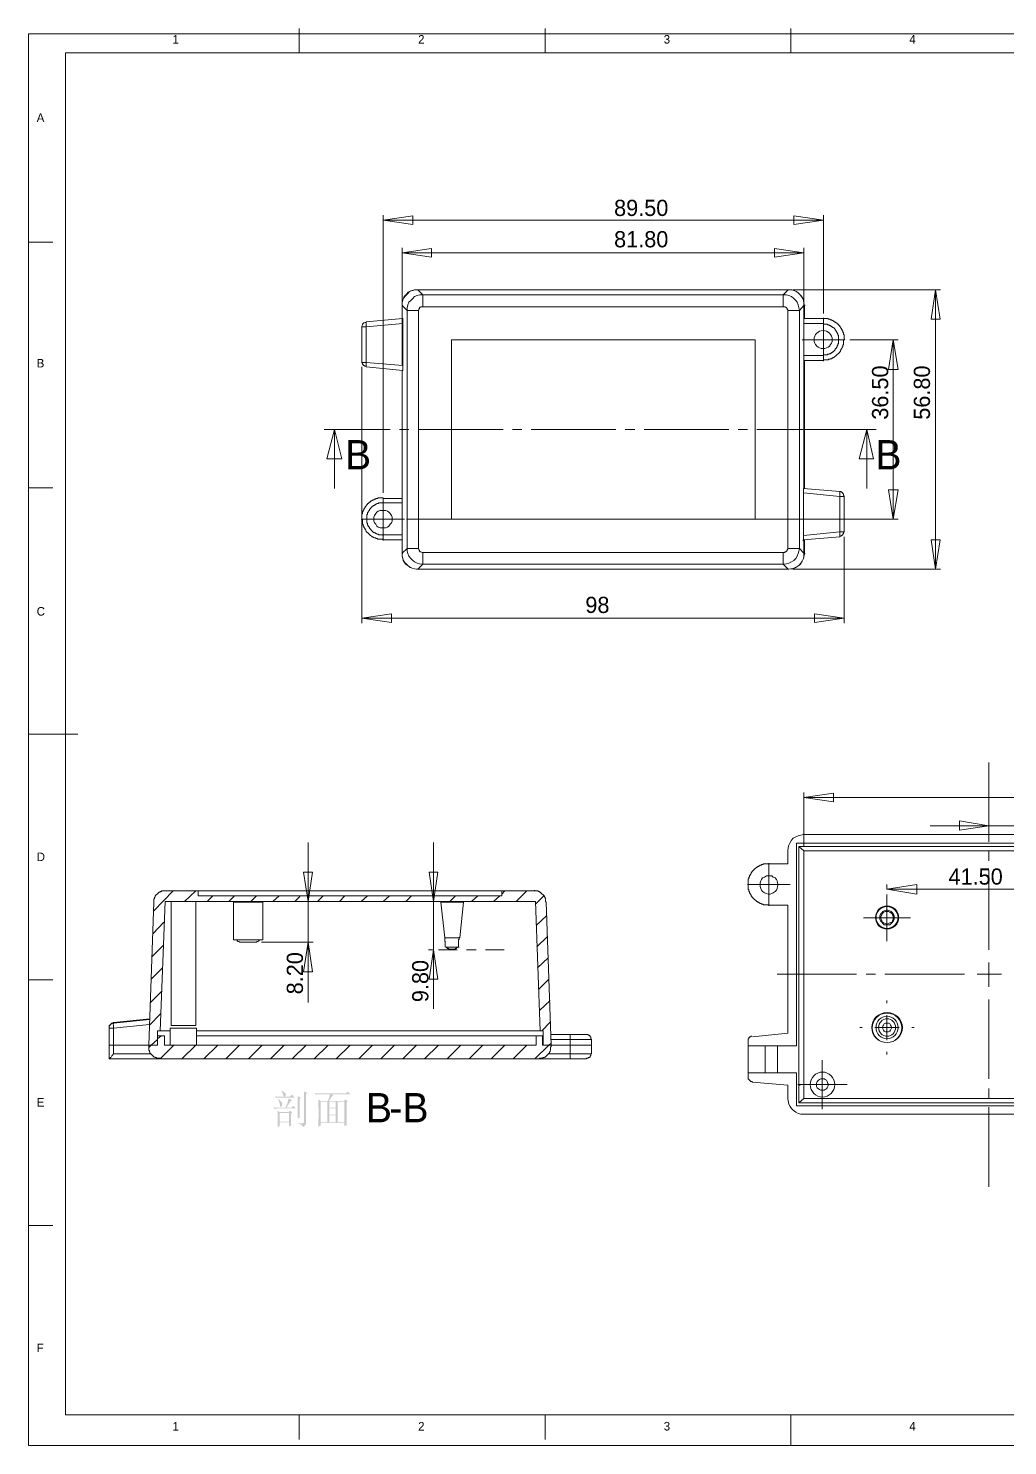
# Model space of a CAD drawing. Header units: millimetres. Extents: x 0 to 272, y 0 to 191.
# Drawn here: x 0 to 132.2, y 0 to 191.4 of the extents above; entities that cross this region are included whole.
import ezdxf

# ---------------------------------------------------------------- set-up
doc = ezdxf.new("R2010")
doc.units = ezdxf.units.MM

msp = doc.modelspace()

# ---------------------------------------------------------------- hatches: boundary and pattern name
h = msp.add_hatch(color=0)
h.paths.add_polyline_path([(34.173583, 47.880764), (34.28331, 47.703944), (34.365131, 47.545212), (34.42008, 47.404049), (34.449191, 47.279939), (34.472101, 47.185802), (34.508447, 47.134556), (34.559262, 47.125685), (34.62558, 47.158672), (34.690692, 47.21431), (34.737201, 47.281317), (34.765106, 47.35866), (34.774408, 47.445304), (34.740388, 47.543489), (34.638671, 47.656144), (34.469775, 47.783268), (34.234217, 47.924861)])
h.paths.add_polyline_path([(33.286127, 47.120087), (33.451491, 46.954722), (33.645795, 46.999508), (33.864903, 47.015356), (35.954009, 47.015356), (35.579182, 47.406719), (35.309087, 47.120087)])
h.paths.add_polyline_path([(33.721587, 46.767309), (33.820719, 46.546995), (33.894531, 46.348385), (33.942504, 46.170446), (33.964122, 46.012144), (33.980658, 45.887087), (34.013731, 45.809572), (34.06334, 45.7796), (34.129486, 45.79717), (34.196752, 45.845832), (34.250064, 45.90948), (34.289941, 45.988631), (34.316899, 46.083802), (34.317664, 46.140377), (34.299243, 46.206706), (34.261573, 46.282724), (34.204589, 46.368367), (34.128226, 46.46357), (34.032421, 46.568269), (33.917107, 46.682398), (33.78222, 46.805894)])
h.paths.add_polyline_path([(35.165771, 46.910625), (34.983181, 46.285685), (34.730311, 45.648342), (33.076665, 45.648342), (33.24203, 45.482977), (33.436333, 45.532587), (33.655441, 45.549123), (36.13591, 45.549123), (35.788644, 45.918437), (35.518549, 45.648342), (34.85709, 45.648342), (35.125808, 46.074156), (35.435866, 46.557847), (35.62328, 46.623993)])
h.paths.add_polyline_path([(33.638905, 43.063142), (33.947585, 43.189922), (33.947585, 43.663967), (35.187819, 43.663967), (35.187819, 43.129288), (35.4965, 43.250556), (35.479275, 43.555102), (35.474451, 43.85138), (35.474451, 44.843568), (35.639816, 44.970347), (35.309087, 45.256979), (35.165771, 45.05303), (33.947585, 45.05303), (33.638905, 45.234931), (33.646139, 45.041747), (33.651307, 44.809806), (33.654407, 44.539624), (33.655441, 44.231719), (33.651307, 43.614358)])
h.paths.add_polyline_path([(33.947585, 44.948299), (35.187819, 44.948299), (35.187819, 43.768698), (33.947585, 43.768698)])
h.paths.add_polyline_path([(36.345372, 47.202769), (36.349484, 47.093473), (36.353468, 46.964024), (36.357193, 46.814421), (36.36053, 46.644664), (36.363351, 46.454753), (36.365525, 46.244688), (36.366925, 46.01447), (36.36742, 45.764097), (36.365525, 45.274291), (36.36053, 44.847013), (36.353468, 44.48278), (36.345372, 44.182109), (36.654052, 44.308889), (36.643631, 44.472273), (36.636827, 44.615502), (36.633123, 44.739095), (36.632003, 44.843568), (36.632003, 46.849991), (36.797368, 46.993307)])
h.paths.add_polyline_path([(37.232828, 46.993307), (37.232828, 43.812795), (37.210177, 43.693681), (37.167371, 43.608156), (37.104929, 43.554671), (37.023366, 43.531675), (36.919066, 43.530556), (36.788411, 43.53512), (36.631917, 43.544853), (36.450102, 43.559236), (36.450102, 43.476554), (36.712791, 43.396972), (36.906233, 43.298787), (37.031462, 43.181998), (37.089512, 43.046606), (37.276581, 43.143758), (37.407839, 43.286385), (37.483287, 43.474487), (37.502924, 43.708064), (37.502924, 47.489401), (37.690337, 47.632717), (37.21078, 47.842179), (37.225938, 47.452883)])
h = msp.add_hatch(color=0)
h.paths.add_polyline_path([(40.632503, 44.595521), (41.497911, 44.595521), (41.497911, 43.663967), (40.632503, 43.663967)])
h.paths.add_polyline_path([(40.44509, 46.557847), (39.474951, 46.557847), (39.160759, 46.723212), (39.168855, 46.370779), (39.175917, 45.958401), (39.180912, 45.486078), (39.182807, 44.953811), (39.180912, 44.415342), (39.175917, 43.924416), (39.168855, 43.481032), (39.160759, 43.085191), (39.474951, 43.228507), (39.474951, 43.559236), (42.677512, 43.559236), (42.677512, 43.167873), (42.986193, 43.294653), (42.980498, 43.608598), (42.975771, 43.942761), (42.971949, 44.297208), (42.968967, 44.672002), (42.96676, 45.067208), (42.965264, 45.482891), (42.964413, 45.919116), (42.964144, 46.375946), (43.129509, 46.497214), (42.79878, 46.767309), (42.633415, 46.557847), (40.588406, 46.557847), (40.779265, 46.867906), (41.023866, 47.219306), (41.21128, 47.285451), (40.919135, 47.467352), (43.504335, 47.467352), (43.129509, 47.842179), (42.842877, 47.572083), (38.664665, 47.572083), (38.83003, 47.406719), (39.024333, 47.451505), (39.243441, 47.467352), (40.731722, 47.467352), (40.617345, 47.0126)])
h.paths.add_polyline_path([(39.474951, 46.458628), (40.362408, 46.458628), (40.362408, 43.663967), (39.474951, 43.663967)])
h.paths.add_polyline_path([(41.768007, 46.458628), (42.677512, 46.458628), (42.677512, 43.663967), (41.768007, 43.663967)])
h.paths.add_polyline_path([(40.632503, 46.458628), (41.497911, 46.458628), (41.497911, 45.648342), (40.632503, 45.648342)])
h.paths.add_polyline_path([(40.632503, 45.549123), (41.497911, 45.549123), (41.497911, 44.700252), (40.632503, 44.700252)])

# ---------------------------------------------------------------- linework, layer by layer
at = {"color": 0, "lineweight": 0}
for points in [[(36.576, 188.129333), (36.576, 191.431333)], [(69.765333, 191.431333), (69.765333, 188.129333)], [(102.954667, 188.129333), (102.954667, 191.431333)], [(0, 190.669333), (0, 0)], [(272.372667, 190.669333), (0, 190.669333)], [(4.995333, 188.129333), (4.995333, 4.148667)], [(269.070667, 188.129333), (4.995333, 188.129333)], [(47.921333, 128.693333), (47.921333, 166.200667)], [(47.921333, 165.523333), (51.900667, 166.116)], [(51.900667, 164.930667), (47.921333, 165.523333)], [(47.921333, 165.523333), (107.357333, 165.523333)], [(51.900667, 166.116), (51.900667, 164.930667)], [(103.378, 166.116), (107.357333, 165.523333)], [(103.378, 164.930667), (103.378, 166.116)], [(107.357333, 165.523333), (103.378, 164.930667)], [(107.357333, 152.908), (107.357333, 166.200667)], [(3.302, 162.56), (0, 162.56)], [(50.461333, 145.880667), (50.461333, 161.798)], [(50.461333, 161.120667), (54.440667, 161.713333)], [(50.461333, 161.120667), (104.732667, 161.120667)], [(54.440667, 160.528), (50.461333, 161.120667)], [(54.440667, 161.713333), (54.440667, 160.528)], [(100.753333, 160.528), (100.753333, 161.713333)], [(100.753333, 161.713333), (104.732667, 161.120667)], [(104.732667, 161.120667), (100.753333, 160.528)], [(104.732667, 147.235333), (104.732667, 161.798)], [(52.578, 156.125333), (52.239333, 156.125333), (51.900667, 156.040667), (51.646667, 155.956), (51.308, 155.786667), (51.054, 155.532667), (50.884667, 155.278667), (50.715333, 155.024667), (50.546, 154.770667), (50.461333, 154.432), (50.461333, 154.008667)], [(52.578, 156.125333), (52.154667, 156.125333), (51.816, 156.040667), (51.477333, 155.871333), (51.223333, 155.617333), (50.969333, 155.363333), (50.715333, 155.109333), (50.546, 154.770667), (50.461333, 154.347333), (50.461333, 154.008667)], [(52.578, 156.125333), (52.154667, 156.125333), (51.816, 156.040667), (51.477333, 155.871333), (51.223333, 155.617333), (50.884667, 155.363333), (50.715333, 155.109333), (50.546, 154.770667), (50.461333, 154.347333), (50.461333, 154.008667)], [(52.578, 156.125333), (52.154667, 156.125333), (51.816, 156.040667), (51.477333, 155.871333), (51.223333, 155.617333), (50.969333, 155.363333), (50.715333, 155.109333), (50.546, 154.770667), (50.461333, 154.347333), (50.461333, 154.008667)], [(53.255333, 155.448), (52.832, 155.448), (52.493333, 155.363333), (52.154667, 155.194), (51.900667, 154.94), (51.646667, 154.686), (51.392667, 154.432), (51.223333, 154.093333), (51.138667, 153.67), (51.138667, 153.331333)], [(102.616, 156.125333), (52.578, 156.125333)], [(52.578, 156.125333), (52.662667, 156.125333)], [(52.578, 156.125333), (102.616, 156.125333)], [(102.616, 156.125333), (52.578, 156.125333)], [(52.578, 156.125333), (52.662667, 156.125333)], [(52.578, 156.125333), (53.255333, 155.448)], [(52.578, 156.125333), (102.616, 156.125333)], [(53.255333, 155.448), (53.255333, 153.839333)], [(53.255333, 155.448), (101.938667, 155.448)], [(101.938667, 155.448), (102.616, 156.125333)], [(104.14, 153.331333), (104.055333, 153.67), (103.970667, 154.093333), (103.801333, 154.432), (103.632, 154.686), (103.378, 154.94), (103.039333, 155.194), (102.700667, 155.363333), (102.362, 155.448), (101.938667, 155.448)], [(101.938667, 153.839333), (101.938667, 155.448)], [(104.817333, 154.008667), (104.732667, 154.347333), (104.648, 154.686), (104.563333, 154.94), (104.394, 155.194), (104.224667, 155.448), (103.970667, 155.702), (103.716667, 155.871333), (103.378, 156.040667), (103.124, 156.125333), (102.616, 156.125333)], [(102.616, 156.125333), (102.700667, 156.125333)], [(104.732667, 154.008667), (104.732667, 154.347333), (104.648, 154.770667), (104.478667, 155.109333), (104.309333, 155.363333), (104.055333, 155.617333), (103.716667, 155.871333), (103.378, 156.040667), (103.039333, 156.125333), (102.616, 156.125333)], [(102.616, 156.125333), (102.700667, 156.125333)], [(104.817333, 154.008667), (104.732667, 154.347333), (104.648, 154.770667), (104.478667, 155.109333), (104.309333, 155.363333), (104.055333, 155.617333), (103.716667, 155.871333), (103.378, 156.040667), (103.039333, 156.125333), (102.616, 156.125333)], [(104.732667, 154.008667), (104.732667, 154.347333), (104.648, 154.770667), (104.478667, 155.109333), (104.309333, 155.363333), (104.055333, 155.617333), (103.716667, 155.871333), (103.378, 156.040667), (103.039333, 156.125333), (102.616, 156.125333)], [(103.293333, 156.125333), (123.19, 156.125333)], [(121.92, 152.146), (122.512667, 156.125333)], [(122.512667, 156.125333), (122.512667, 118.364)], [(122.512667, 156.125333), (123.105333, 152.146)], [(50.461333, 154.008667), (50.461333, 152.230667)], [(50.461333, 154.008667), (50.546, 154.008667)], [(50.461333, 152.230667), (50.461333, 154.008667)], [(50.461333, 154.008667), (50.461333, 152.230667)], [(50.461333, 154.008667), (50.546, 154.008667)], [(51.138667, 153.331333), (50.461333, 154.008667)], [(50.461333, 152.230667), (50.461333, 154.008667)], [(52.662667, 153.331333), (51.138667, 153.331333)], [(51.138667, 121.158), (51.138667, 153.331333)], [(52.662667, 153.331333), (52.747333, 153.416), (52.747333, 153.500667), (52.832, 153.585333), (52.832, 153.67), (52.916667, 153.754667), (53.001333, 153.839333), (53.255333, 153.839333)], [(52.662667, 153.331333), (52.662667, 121.158)], [(101.938667, 153.839333), (53.255333, 153.839333)], [(101.938667, 153.839333), (102.192667, 153.839333), (102.277333, 153.754667), (102.362, 153.67), (102.446667, 153.585333), (102.446667, 153.500667), (102.531333, 153.416), (102.531333, 153.331333)], [(104.14, 153.331333), (102.531333, 153.331333)], [(102.531333, 121.158), (102.531333, 153.331333)], [(104.732667, 154.008667), (104.14, 153.331333)], [(104.14, 153.331333), (104.14, 121.158)], [(104.732667, 154.008667), (104.732667, 152.230667)], [(104.817333, 154.008667), (104.732667, 154.008667)], [(104.732667, 154.008667), (104.732667, 152.230667)], [(104.817333, 152.230667), (104.817333, 154.008667)], [(104.817333, 154.008667), (104.902, 154.008667)], [(104.817333, 152.230667), (104.817333, 154.008667)], [(45.635333, 151.807333), (45.550667, 151.722667), (45.466, 151.722667), (45.296667, 151.638), (45.212, 151.553333), (45.127333, 151.468667), (45.127333, 151.384), (45.042667, 151.214667), (45.042667, 151.13)], [(45.635333, 151.807333), (50.546, 152.230667)], [(45.635333, 151.13), (45.635333, 151.807333)], [(50.546, 151.553333), (45.635333, 151.13)], [(50.546, 152.230667), (50.546, 151.553333)], [(50.630667, 152.230667), (50.546, 152.230667)], [(50.546, 145.880667), (50.546, 151.553333)], [(104.732667, 151.553333), (104.732667, 152.230667)], [(104.732667, 152.230667), (107.357333, 152.230667)], [(104.732667, 151.553333), (104.732667, 147.235333)], [(107.357333, 151.553333), (104.732667, 151.553333)], [(107.357333, 151.045333), (107.357333, 152.315333)], [(107.357333, 151.553333), (107.357333, 152.230667)], [(107.357333, 152.230667), (107.95, 152.230667), (108.034667, 152.146), (108.288667, 152.146), (108.288667, 152.061333), (108.458, 152.061333), (108.542667, 151.976667), (108.627333, 151.976667), (108.712, 151.892), (108.796667, 151.892), (108.796667, 151.807333), (108.966, 151.807333), (108.966, 151.722667), (109.050667, 151.722667), (109.050667, 151.638), (109.135333, 151.638), (109.22, 151.553333), (109.304667, 151.468667), (109.389333, 151.468667), (109.389333, 151.384), (109.474, 151.299333), (109.558667, 151.214667), (109.558667, 151.13), (109.643333, 151.13), (109.643333, 151.045333), (109.728, 151.045333), (109.728, 150.876), (109.812667, 150.876), (109.812667, 150.791333), (109.897333, 150.706667), (109.897333, 150.622), (109.982, 150.537333), (109.982, 150.368), (110.066667, 150.368), (110.066667, 150.114), (110.151333, 150.029333), (110.151333, 149.436667), (110.236, 149.352)], [(109.474, 149.352), (109.389333, 149.436667), (109.389333, 149.944667), (109.304667, 150.029333), (109.304667, 150.198667), (109.22, 150.198667), (109.22, 150.368), (109.135333, 150.452667), (109.135333, 150.537333), (109.050667, 150.537333), (109.050667, 150.622), (108.966, 150.706667), (108.966, 150.791333), (108.881333, 150.791333), (108.881333, 150.876), (108.796667, 150.876), (108.796667, 150.960667), (108.712, 150.960667), (108.712, 151.045333), (108.627333, 151.045333), (108.542667, 151.13), (108.458, 151.13), (108.458, 151.214667), (108.373333, 151.214667), (108.288667, 151.299333), (108.119333, 151.299333), (108.119333, 151.384), (107.95, 151.384), (107.865333, 151.468667), (107.357333, 151.468667)], [(123.105333, 152.146), (121.92, 152.146)], [(45.635333, 151.13), (45.042667, 151.13)], [(45.042667, 146.304), (45.042667, 151.13)], [(45.635333, 151.13), (45.635333, 146.304)], [(98.128667, 149.352), (57.15, 149.352)], [(57.15, 149.352), (57.15, 125.137333)], [(98.128667, 125.137333), (98.128667, 149.352)], [(105.664, 149.352), (104.478667, 149.352)], [(107.357333, 149.352), (105.664, 149.352)], [(107.357333, 149.352), (107.357333, 151.045333)], [(107.357333, 147.235333), (107.357333, 147.32), (107.442, 147.32), (107.865333, 147.32), (107.95, 147.404667), (108.119333, 147.404667), (108.119333, 147.489333), (108.288667, 147.489333), (108.373333, 147.574), (108.458, 147.574), (108.458, 147.658667), (108.542667, 147.658667), (108.627333, 147.743333), (108.712, 147.743333), (108.712, 147.828), (108.796667, 147.828), (108.796667, 147.912667), (108.881333, 147.912667), (108.881333, 147.997333), (108.966, 147.997333), (108.966, 148.082), (109.050667, 148.166667), (109.050667, 148.251333), (109.135333, 148.251333), (109.135333, 148.336), (109.22, 148.420667), (109.22, 148.59), (109.304667, 148.59), (109.304667, 148.759333), (109.389333, 148.844), (109.389333, 149.352), (109.474, 149.352)], [(110.151333, 149.352), (110.066667, 149.352), (110.066667, 149.267333), (110.066667, 148.674667), (109.982, 148.674667), (109.982, 148.420667), (109.897333, 148.420667), (109.897333, 148.251333), (109.812667, 148.166667), (109.812667, 148.082), (109.728, 148.082), (109.728, 147.912667), (109.643333, 147.912667), (109.643333, 147.828), (109.558667, 147.743333), (109.558667, 147.658667), (109.474, 147.658667), (109.474, 147.574), (109.389333, 147.574), (109.389333, 147.489333), (109.304667, 147.489333), (109.304667, 147.404667), (109.22, 147.404667), (109.22, 147.32), (109.135333, 147.32), (109.135333, 147.235333), (109.050667, 147.235333), (109.050667, 147.150667), (108.966, 147.150667), (108.881333, 147.066), (108.796667, 147.066), (108.796667, 146.981333), (108.627333, 146.981333), (108.627333, 146.896667), (108.542667, 146.896667), (108.458, 146.812), (108.288667, 146.812), (108.288667, 146.727333), (108.034667, 146.727333), (108.034667, 146.642667), (107.357333, 146.642667), (107.357333, 146.558)], [(107.357333, 149.352), (107.357333, 147.743333)], [(107.357333, 149.352), (108.966, 149.352)], [(108.966, 149.352), (110.236, 149.352)], [(109.474, 149.352), (110.151333, 149.352)], [(110.913333, 149.352), (117.432667, 149.352)], [(116.162667, 145.372667), (116.755333, 149.352)], [(116.755333, 149.352), (116.755333, 125.137333)], [(116.755333, 149.352), (117.432667, 145.372667)], [(107.357333, 147.743333), (107.357333, 146.473333)], [(45.635333, 146.304), (45.042667, 146.304)], [(45.635333, 145.711333), (45.550667, 145.796), (45.381333, 145.796), (45.381333, 145.880667), (45.296667, 145.880667), (45.212, 145.965333), (45.212, 146.05), (45.127333, 146.05), (45.127333, 146.219333), (45.042667, 146.304)], [(45.042667, 145.711333), (45.042667, 111.082667)], [(45.635333, 146.304), (50.546, 145.880667)], [(45.635333, 145.711333), (45.635333, 146.304)], [(50.546, 145.203333), (45.635333, 145.711333)], [(50.546, 145.880667), (50.546, 145.203333)], [(104.732667, 146.558), (104.732667, 147.235333)], [(104.732667, 147.235333), (107.357333, 147.235333)], [(104.732667, 146.558), (104.732667, 129.286)], [(104.732667, 146.558), (104.732667, 129.286)], [(107.357333, 146.558), (104.732667, 146.558)], [(104.817333, 129.286), (104.817333, 146.558)], [(104.817333, 129.286), (104.817333, 146.558)], [(107.357333, 147.235333), (107.357333, 146.558)], [(50.461333, 145.203333), (50.461333, 127.931333)], [(50.461333, 127.931333), (50.461333, 145.203333)], [(50.461333, 145.203333), (50.461333, 127.931333)], [(50.461333, 127.931333), (50.461333, 145.203333)], [(117.432667, 145.372667), (116.162667, 145.372667)], [(39.962667, 137.244667), (46.566667, 137.244667)], [(40.301333, 133.265333), (41.317333, 137.244667)], [(41.317333, 129.286), (41.317333, 137.244667)], [(41.317333, 137.244667), (42.333333, 133.265333)], [(46.566667, 137.244667), (48.852667, 137.244667)], [(50.122667, 137.244667), (51.392667, 137.244667)], [(52.662667, 137.244667), (57.742667, 137.244667)], [(57.742667, 137.244667), (64.092667, 137.244667)], [(65.362667, 137.244667), (66.632667, 137.244667)], [(67.902667, 137.244667), (72.982667, 137.244667)], [(72.982667, 137.244667), (79.332667, 137.244667)], [(80.602667, 137.244667), (81.872667, 137.244667)], [(83.142667, 137.244667), (88.222667, 137.244667)], [(88.222667, 137.244667), (94.572667, 137.244667)], [(95.842667, 137.244667), (97.112667, 137.244667)], [(98.382667, 137.244667), (103.462667, 137.244667)], [(103.462667, 137.244667), (107.780667, 137.244667)], [(107.780667, 137.244667), (114.469333, 137.244667)], [(112.183333, 133.265333), (113.199333, 137.244667)], [(113.199333, 129.286), (113.199333, 137.244667)], [(113.199333, 137.244667), (114.130667, 133.265333)], [(42.333333, 133.265333), (40.301333, 133.265333)], [(114.130667, 133.265333), (112.183333, 133.265333)], [(0, 129.370667), (3.302, 129.370667)], [(104.648, 128.693333), (104.648, 129.286)], [(104.648, 129.286), (109.558667, 128.862667)], [(104.648, 128.693333), (104.648, 122.936)], [(109.558667, 128.185333), (104.648, 128.693333)], [(109.558667, 128.862667), (109.558667, 128.185333)], [(109.558667, 128.862667), (109.728, 128.862667), (109.812667, 128.778), (109.897333, 128.778), (109.897333, 128.693333), (109.982, 128.693333), (109.982, 128.608667), (110.066667, 128.524), (110.066667, 128.354667), (110.151333, 128.27), (110.151333, 128.185333)], [(116.755333, 125.137333), (116.162667, 129.116667)], [(116.162667, 129.116667), (117.432667, 129.116667)], [(117.432667, 129.116667), (116.755333, 125.137333)], [(45.042667, 125.137333), (45.042667, 125.814667), (45.127333, 125.899333), (45.127333, 126.153333), (45.212, 126.153333), (45.212, 126.322667), (45.296667, 126.407333), (45.296667, 126.492), (45.381333, 126.576667), (45.381333, 126.661333), (45.466, 126.661333), (45.466, 126.830667), (45.550667, 126.830667), (45.550667, 126.915333), (45.635333, 126.915333), (45.635333, 127), (45.72, 127.084667), (45.804667, 127.169333), (45.804667, 127.254), (45.889333, 127.254), (45.974, 127.338667), (46.058667, 127.423333), (46.143333, 127.423333), (46.143333, 127.508), (46.228, 127.508), (46.228, 127.592667), (46.397333, 127.592667), (46.397333, 127.677333), (46.482, 127.677333), (46.566667, 127.762), (46.651333, 127.762), (46.736, 127.846667), (46.905333, 127.846667), (46.905333, 127.931333), (47.159333, 127.931333), (47.244, 128.016), (47.921333, 128.016)], [(47.921333, 127.338667), (47.328667, 127.338667), (47.244, 127.254), (47.074667, 127.254), (46.99, 127.169333), (46.905333, 127.169333), (46.820667, 127.084667), (46.736, 127.084667), (46.736, 127), (46.566667, 127), (46.566667, 126.915333), (46.482, 126.915333), (46.482, 126.830667), (46.397333, 126.830667), (46.397333, 126.746), (46.312667, 126.746), (46.312667, 126.661333), (46.228, 126.661333), (46.228, 126.576667), (46.143333, 126.576667), (46.143333, 126.492), (46.058667, 126.492), (46.058667, 126.407333), (46.058667, 126.322667), (45.974, 126.322667), (45.974, 126.238), (45.889333, 126.153333), (45.889333, 126.068667), (45.804667, 125.984), (45.804667, 125.814667), (45.72, 125.73), (45.72, 125.137333)], [(47.921333, 126.830667), (47.921333, 128.016)], [(47.921333, 127.338667), (47.921333, 127.931333)], [(47.921333, 127.931333), (50.461333, 127.931333)], [(50.461333, 127.338667), (47.921333, 127.338667)], [(47.921333, 125.137333), (47.921333, 126.830667)], [(50.461333, 127.931333), (50.461333, 127.338667)], [(50.461333, 123.020667), (50.461333, 127.338667)], [(109.558667, 123.444), (109.558667, 128.185333)], [(109.558667, 128.185333), (110.151333, 128.185333)], [(110.151333, 128.185333), (110.151333, 123.444)], [(46.228, 125.137333), (44.958, 125.137333)], [(45.72, 125.137333), (45.042667, 125.137333)], [(47.921333, 122.343333), (47.836667, 122.428), (47.159333, 122.428), (47.159333, 122.512667), (46.905333, 122.512667), (46.905333, 122.597333), (46.736, 122.597333), (46.651333, 122.682), (46.566667, 122.682), (46.566667, 122.766667), (46.397333, 122.766667), (46.397333, 122.851333), (46.312667, 122.851333), (46.228, 122.936), (46.143333, 122.936), (46.143333, 123.020667), (46.058667, 123.020667), (46.058667, 123.105333), (45.974, 123.105333), (45.974, 123.19), (45.889333, 123.19), (45.889333, 123.274667), (45.804667, 123.274667), (45.804667, 123.359333), (45.72, 123.359333), (45.72, 123.444), (45.635333, 123.444), (45.635333, 123.528667), (45.550667, 123.613333), (45.550667, 123.698), (45.466, 123.698), (45.466, 123.867333), (45.381333, 123.867333), (45.381333, 123.952), (45.296667, 124.036667), (45.296667, 124.206), (45.212, 124.206), (45.212, 124.46), (45.127333, 124.46), (45.127333, 125.137333)], [(45.72, 125.137333), (45.72, 124.629333), (45.804667, 124.544667), (45.804667, 124.375333), (45.889333, 124.290667), (45.889333, 124.206), (45.974, 124.121333), (45.974, 124.036667), (46.058667, 124.036667), (46.058667, 123.867333), (46.143333, 123.867333), (46.143333, 123.782667), (46.228, 123.782667), (46.228, 123.698), (46.312667, 123.698), (46.312667, 123.613333), (46.397333, 123.613333), (46.397333, 123.528667), (46.482, 123.528667), (46.482, 123.444), (46.566667, 123.444), (46.566667, 123.359333), (46.736, 123.359333), (46.736, 123.274667), (46.820667, 123.274667), (46.905333, 123.19), (46.99, 123.19), (47.074667, 123.105333), (47.244, 123.105333), (47.328667, 123.020667), (47.836667, 123.020667), (47.921333, 122.936)], [(47.921333, 125.137333), (46.228, 125.137333)], [(47.244, 125.137333), (46.566667, 125.137333)], [(47.921333, 125.137333), (47.921333, 123.444)], [(47.921333, 125.137333), (49.53, 125.137333)], [(49.784, 125.137333), (48.514, 125.137333)], [(49.53, 125.137333), (50.8, 125.137333)], [(51.816, 125.137333), (51.054, 125.137333)], [(51.392667, 125.137333), (117.432667, 125.137333)], [(57.15, 125.137333), (98.128667, 125.137333)], [(47.921333, 123.444), (47.921333, 122.258667)], [(47.921333, 123.020667), (50.461333, 123.020667)], [(47.921333, 123.020667), (47.921333, 122.343333)], [(50.461333, 123.020667), (50.461333, 122.343333)], [(104.648, 122.936), (109.558667, 123.444)], [(104.648, 122.343333), (104.648, 122.936)], [(109.558667, 122.766667), (104.648, 122.343333)], [(109.558667, 123.444), (109.558667, 122.766667)], [(109.558667, 123.444), (110.151333, 123.444)], [(109.558667, 122.766667), (109.558667, 122.851333), (109.643333, 122.851333), (109.728, 122.851333), (109.812667, 122.936), (109.897333, 122.936), (109.897333, 123.020667), (109.982, 123.020667), (109.982, 123.105333), (110.066667, 123.19), (110.066667, 123.359333), (110.151333, 123.444)], [(110.151333, 122.766667), (110.151333, 111.082667)], [(50.461333, 122.343333), (47.921333, 122.343333)], [(50.461333, 122.343333), (50.461333, 120.480667)], [(50.461333, 120.565333), (50.461333, 122.343333)], [(50.461333, 122.343333), (50.461333, 120.480667)], [(50.461333, 120.565333), (50.461333, 122.343333)], [(50.461333, 120.565333), (51.138667, 121.158)], [(51.138667, 121.158), (51.138667, 120.819333), (51.223333, 120.480667), (51.392667, 120.142), (51.646667, 119.803333), (51.900667, 119.549333), (52.154667, 119.38), (52.493333, 119.210667), (52.832, 119.126), (53.255333, 119.041333)], [(51.138667, 121.158), (52.662667, 121.158)], [(53.255333, 120.65), (53.170667, 120.65), (53.001333, 120.734667), (52.916667, 120.734667), (52.832, 120.819333), (52.832, 120.904), (52.747333, 120.988667), (52.747333, 121.073333), (52.662667, 121.158)], [(53.255333, 120.65), (101.938667, 120.65)], [(53.255333, 120.65), (53.255333, 119.041333)], [(102.531333, 121.158), (102.531333, 121.073333), (102.446667, 120.988667), (102.446667, 120.904), (102.362, 120.819333), (102.277333, 120.734667), (102.192667, 120.734667), (102.108, 120.65), (101.938667, 120.65)], [(101.938667, 119.041333), (102.362, 119.126), (102.700667, 119.210667), (103.039333, 119.38), (103.378, 119.549333), (103.632, 119.803333), (103.801333, 120.142), (103.970667, 120.480667), (104.055333, 120.819333), (104.14, 121.158)], [(101.938667, 119.041333), (101.938667, 120.65)], [(102.531333, 121.158), (104.14, 121.158)], [(104.14, 121.158), (104.732667, 120.565333)], [(104.563333, 122.258667), (104.648, 122.343333)], [(104.732667, 122.343333), (104.732667, 120.565333)], [(104.732667, 122.343333), (104.732667, 120.565333)], [(104.817333, 120.480667), (104.817333, 122.343333)], [(104.817333, 120.480667), (104.817333, 122.343333)], [(122.512667, 118.364), (121.92, 122.343333)], [(121.92, 122.343333), (123.105333, 122.343333)], [(123.105333, 122.343333), (122.512667, 118.364)], [(50.461333, 120.565333), (50.461333, 120.142), (50.546, 119.803333), (50.715333, 119.464667), (50.969333, 119.126), (51.223333, 118.872), (51.477333, 118.702667), (51.816, 118.533333), (52.154667, 118.448667), (52.578, 118.364)], [(50.461333, 120.480667), (50.461333, 120.565333)], [(50.461333, 120.565333), (50.461333, 120.142), (50.546, 119.803333), (50.715333, 119.464667), (50.969333, 119.126), (51.223333, 118.872), (51.477333, 118.702667), (51.816, 118.533333), (52.154667, 118.448667), (52.578, 118.364)], [(50.461333, 120.480667), (50.461333, 120.142), (50.546, 119.888), (50.630667, 119.549333), (50.8, 119.295333), (51.054, 119.041333), (51.223333, 118.872), (51.562, 118.618), (51.816, 118.533333), (52.154667, 118.448667), (52.408667, 118.364), (52.578, 118.364)], [(50.461333, 120.480667), (50.546, 120.480667)], [(50.461333, 120.480667), (50.461333, 120.142), (50.546, 119.803333), (50.715333, 119.464667), (50.884667, 119.126), (51.223333, 118.872), (51.477333, 118.702667), (51.816, 118.533333), (52.154667, 118.448667), (52.578, 118.364)], [(53.255333, 119.041333), (52.578, 118.364)], [(101.938667, 119.041333), (53.255333, 119.041333)], [(102.616, 118.364), (101.938667, 119.041333)], [(102.616, 118.364), (103.039333, 118.448667), (103.378, 118.533333), (103.716667, 118.702667), (104.055333, 118.872), (104.309333, 119.126), (104.478667, 119.464667), (104.648, 119.803333), (104.732667, 120.142), (104.732667, 120.565333)], [(102.616, 118.364), (103.039333, 118.448667), (103.378, 118.533333), (103.716667, 118.702667), (104.055333, 118.872), (104.309333, 119.126), (104.478667, 119.464667), (104.648, 119.803333), (104.732667, 120.142), (104.732667, 120.565333)], [(102.616, 118.364), (102.954667, 118.448667), (103.293333, 118.448667), (103.632, 118.618), (103.886, 118.787333), (104.14, 118.956667), (104.309333, 119.210667), (104.478667, 119.464667), (104.648, 119.803333), (104.732667, 120.057333), (104.817333, 120.396), (104.817333, 120.480667)], [(102.616, 118.364), (103.039333, 118.448667), (103.378, 118.533333), (103.716667, 118.702667), (104.055333, 118.872), (104.309333, 119.126), (104.478667, 119.464667), (104.648, 119.803333), (104.732667, 120.142), (104.817333, 120.480667)], [(104.732667, 120.565333), (104.817333, 120.480667)], [(104.817333, 120.480667), (104.902, 120.480667)], [(52.578, 118.364), (102.616, 118.364)], [(52.578, 118.364), (52.662667, 118.364)], [(102.616, 118.364), (52.578, 118.364)], [(52.578, 118.364), (52.662667, 118.364)], [(52.578, 118.364), (102.616, 118.364)], [(102.616, 118.364), (52.578, 118.364)], [(102.616, 118.364), (102.700667, 118.364)], [(102.616, 118.364), (102.700667, 118.364)], [(103.293333, 118.364), (123.19, 118.364)], [(45.042667, 111.76), (49.022, 112.352667)], [(45.042667, 111.76), (110.151333, 111.76)], [(49.022, 111.167333), (45.042667, 111.76)], [(49.022, 112.352667), (49.022, 111.167333)], [(106.172, 111.167333), (106.172, 112.352667)], [(106.172, 112.352667), (110.151333, 111.76)], [(110.151333, 111.76), (106.172, 111.167333)], [(0, 96.096667), (6.688667, 96.096667)], [(129.709333, 81.534), (129.709333, 92.286667)], [(104.732667, 81.026), (104.732667, 88.222667)], [(104.732667, 87.545333), (108.712, 88.138)], [(108.712, 88.138), (108.712, 86.952667)], [(108.712, 86.952667), (104.732667, 87.545333)], [(104.732667, 87.545333), (154.770667, 87.545333)], [(125.73, 83.142667), (125.73, 84.412667)], [(125.73, 84.412667), (129.709333, 83.735333)], [(102.531333, 80.348667), (102.616, 80.772), (102.700667, 81.110667), (102.87, 81.449333), (103.039333, 81.788), (103.293333, 82.042), (103.632, 82.211333), (103.970667, 82.380667), (104.309333, 82.465333), (104.648, 82.55)], [(154.770667, 82.55), (104.648, 82.55)], [(129.709333, 83.735333), (121.750667, 83.735333)], [(129.709333, 83.735333), (125.73, 83.142667)], [(152.230667, 83.735333), (129.709333, 83.735333)], [(37.761333, 73.490667), (37.761333, 81.449333)], [(54.694667, 73.490667), (54.694667, 81.449333)], [(155.786667, 81.364667), (103.716667, 81.364667)], [(103.716667, 81.364667), (103.716667, 54.017333)], [(104.055333, 80.941333), (104.055333, 46.312667)], [(155.363333, 80.941333), (104.055333, 80.941333)], [(104.055333, 80.941333), (104.732667, 80.348667)], [(97.197333, 75.776667), (97.197333, 76.538667), (97.282, 76.538667), (97.282, 76.792667), (97.366667, 76.792667), (97.366667, 76.962), (97.451333, 77.046667), (97.451333, 77.131333), (97.536, 77.131333), (97.536, 77.300667), (97.620667, 77.300667), (97.620667, 77.385333), (97.705333, 77.47), (97.705333, 77.554667), (97.79, 77.554667), (97.79, 77.639333), (97.874667, 77.639333), (97.874667, 77.724), (97.959333, 77.724), (97.959333, 77.808667), (98.044, 77.808667), (98.044, 77.893333), (98.128667, 77.893333), (98.128667, 77.978), (98.213333, 77.978), (98.213333, 78.062667), (98.298, 78.062667), (98.382667, 78.147333), (98.467333, 78.147333), (98.467333, 78.232), (98.636667, 78.232), (98.636667, 78.316667), (98.721333, 78.316667), (98.806, 78.401333), (98.975333, 78.401333), (98.975333, 78.486), (99.229333, 78.486), (99.229333, 78.570667), (99.991333, 78.570667)], [(99.991333, 77.385333), (99.991333, 78.655333)], [(99.991333, 78.570667), (102.531333, 78.570667)], [(102.531333, 80.348667), (102.531333, 78.570667)], [(154.770667, 80.348667), (104.732667, 80.348667)], [(104.732667, 80.348667), (104.732667, 46.905333)], [(129.709333, 78.994), (129.709333, 80.264)], [(37.761333, 73.490667), (37.168667, 77.47)], [(37.168667, 77.47), (38.354, 77.47)], [(38.354, 77.47), (37.761333, 73.490667)], [(54.694667, 73.490667), (54.102, 77.47)], [(54.102, 77.47), (55.287333, 77.47)], [(55.287333, 77.47), (54.694667, 73.490667)], [(99.991333, 75.776667), (99.991333, 77.385333)], [(129.709333, 66.971333), (129.709333, 77.724)], [(16.933333, 72.220667), (19.558, 74.93)], [(18.542, 74.93), (18.034, 74.93), (17.949333, 74.845333), (17.78, 74.845333), (17.78, 74.760667), (17.610667, 74.760667), (17.610667, 74.676), (17.526, 74.676), (17.526, 74.591333), (17.441333, 74.591333), (17.441333, 74.506667), (17.356667, 74.506667), (17.356667, 74.422), (17.272, 74.422), (17.272, 74.337333), (17.187333, 74.337333), (17.187333, 74.252667), (17.102667, 74.252667), (17.102667, 74.168), (17.102667, 74.083333), (17.018, 74.083333), (17.018, 73.998667), (17.018, 73.914), (16.933333, 73.829333), (16.933333, 73.406)], [(18.542, 74.93), (22.944667, 74.93)], [(21.082, 73.490667), (22.606, 74.93)], [(22.944667, 74.93), (22.944667, 74.252667)], [(63.923333, 74.93), (22.944667, 74.93)], [(63.923333, 74.506667), (64.346667, 74.93)], [(63.923333, 74.252667), (63.923333, 74.93)], [(63.923333, 74.93), (68.326, 74.93)], [(65.870667, 73.490667), (67.31, 74.93)], [(69.934667, 73.406), (69.85, 73.490667), (69.85, 73.914), (69.765333, 73.914), (69.765333, 74.083333), (69.680667, 74.083333), (69.680667, 74.252667), (69.596, 74.252667), (69.596, 74.337333), (69.511333, 74.337333), (69.511333, 74.422), (69.426667, 74.422), (69.426667, 74.506667), (69.342, 74.506667), (69.342, 74.591333), (69.257333, 74.591333), (69.257333, 74.676), (69.172667, 74.676), (69.172667, 74.760667), (69.088, 74.760667), (69.003333, 74.760667), (69.003333, 74.845333), (68.918667, 74.845333), (68.834, 74.845333), (68.834, 74.93), (68.410667, 74.93), (68.326, 75.014667)], [(98.382667, 75.776667), (97.112667, 75.776667)], [(99.991333, 72.982667), (99.906667, 73.067333), (99.229333, 73.067333), (99.229333, 73.152), (98.975333, 73.152), (98.975333, 73.236667), (98.806, 73.236667), (98.721333, 73.321333), (98.636667, 73.321333), (98.636667, 73.406), (98.467333, 73.406), (98.467333, 73.490667), (98.382667, 73.490667), (98.298, 73.575333), (98.213333, 73.575333), (98.213333, 73.66), (98.128667, 73.66), (98.128667, 73.744667), (98.044, 73.744667), (98.044, 73.829333), (97.959333, 73.829333), (97.959333, 73.914), (97.874667, 73.914), (97.874667, 73.998667), (97.79, 73.998667), (97.79, 74.083333), (97.705333, 74.083333), (97.705333, 74.168), (97.620667, 74.252667), (97.620667, 74.337333), (97.536, 74.337333), (97.536, 74.506667), (97.451333, 74.506667), (97.451333, 74.591333), (97.366667, 74.676), (97.366667, 74.845333), (97.282, 74.845333), (97.282, 75.099333), (97.197333, 75.099333), (97.197333, 75.776667)], [(99.991333, 75.776667), (98.382667, 75.776667)], [(99.991333, 75.776667), (99.991333, 74.083333)], [(99.991333, 75.776667), (101.684667, 75.776667)], [(101.684667, 75.776667), (102.87, 75.776667)], [(115.908667, 75.099333), (115.908667, 75.776667)], [(115.908667, 75.184), (119.972667, 75.776667)], [(115.908667, 75.184), (143.51, 75.184)], [(119.972667, 74.506667), (115.908667, 75.184)], [(119.972667, 75.776667), (119.972667, 74.506667)], [(16.256, 54.102), (16.933333, 73.406)], [(17.78, 56.049333), (18.457333, 73.490667)], [(18.457333, 73.490667), (68.495333, 73.490667)], [(19.304, 73.490667), (19.304, 56.726667)], [(22.606, 56.726667), (22.606, 73.490667)], [(63.923333, 74.252667), (22.944667, 74.252667)], [(24.13, 73.490667), (24.892, 74.252667)], [(27.093333, 73.490667), (27.855333, 74.252667)], [(27.601333, 73.490667), (27.686, 73.490667), (27.686, 73.406)], [(27.686, 73.406), (27.686, 68.326)], [(31.665333, 73.406), (27.686, 73.406)], [(30.056667, 73.490667), (30.818667, 74.252667)], [(31.665333, 73.406), (31.665333, 73.490667), (31.75, 73.490667)], [(31.665333, 68.326), (31.665333, 73.406)], [(33.02, 73.490667), (33.866667, 74.252667)], [(35.983333, 73.490667), (36.660667, 74.168)], [(37.761333, 73.490667), (37.761333, 67.987333)], [(39.031333, 73.490667), (39.793333, 74.252667)], [(41.994667, 73.490667), (42.756667, 74.252667)], [(44.958, 73.490667), (45.804667, 74.252667)], [(47.921333, 73.490667), (48.768, 74.252667)], [(50.969333, 73.490667), (51.731333, 74.252667)], [(54.694667, 73.490667), (54.694667, 66.971333)], [(55.710667, 73.490667), (55.710667, 73.406)], [(55.710667, 73.406), (56.218667, 68.58)], [(58.758667, 73.406), (55.710667, 73.406)], [(56.896, 73.490667), (57.658, 74.252667)], [(58.250667, 68.58), (58.758667, 73.406)], [(58.758667, 73.406), (58.758667, 73.490667)], [(59.859333, 73.490667), (60.706, 74.252667)], [(62.822667, 73.490667), (63.669333, 74.252667)], [(68.495333, 73.152), (69.596, 74.252667)], [(68.495333, 73.490667), (69.088, 56.049333)], [(69.934667, 73.406), (70.612, 54.102)], [(99.991333, 74.083333), (99.991333, 72.898)], [(102.531333, 72.982667), (99.991333, 72.982667)], [(102.531333, 72.982667), (102.531333, 55.710667)], [(115.908667, 72.982667), (115.908667, 74.422)], [(115.908667, 71.289333), (115.908667, 72.982667)], [(68.58, 70.273333), (70.019333, 71.628)], [(114.3, 71.289333), (112.776, 71.289333)], [(115.908667, 71.289333), (114.3, 71.289333)], [(115.908667, 71.289333), (117.602, 71.289333)], [(115.908667, 71.289333), (115.908667, 69.680667)], [(117.602, 71.289333), (119.126, 71.289333)], [(16.848667, 69.172667), (18.288, 70.696667)], [(115.908667, 69.680667), (115.908667, 68.156667)], [(16.679333, 66.04), (18.203333, 67.564)], [(31.665333, 68.326), (27.686, 68.326)], [(28.194, 68.326), (28.194, 68.156667), (28.278667, 68.156667), (28.278667, 68.072), (28.363333, 68.072), (28.448, 68.072), (28.532667, 67.987333)], [(30.818667, 67.987333), (28.532667, 67.987333)], [(30.818667, 67.987333), (30.903333, 68.072), (30.988, 68.072), (31.072667, 68.156667), (31.157333, 68.241333), (31.157333, 68.326)], [(31.496, 67.987333), (38.438667, 67.987333)], [(37.168667, 64.008), (37.761333, 67.987333)], [(37.761333, 67.987333), (37.761333, 59.859333)], [(37.761333, 67.987333), (38.354, 64.008)], [(56.218667, 68.58), (56.218667, 68.156667), (56.303333, 68.072), (56.303333, 67.31)], [(58.250667, 68.58), (56.218667, 68.58)], [(56.388, 67.31), (56.472667, 67.31), (56.472667, 67.225333), (56.557333, 67.225333), (56.557333, 67.140667), (56.726667, 67.140667), (56.811333, 67.056), (57.573333, 67.056), (57.658, 67.140667), (57.827333, 67.140667), (57.827333, 67.225333), (57.912, 67.225333), (57.912, 67.31), (58.081333, 67.31)], [(56.388, 67.31), (56.472667, 67.31)], [(58.081333, 67.31), (56.388, 67.31)], [(58.081333, 67.31), (56.388, 67.31)], [(58.081333, 67.31), (58.081333, 68.326), (58.166, 68.410667), (58.166, 68.664667)], [(58.081333, 67.31), (58.166, 67.31)], [(68.664667, 67.394667), (70.104, 68.749333)], [(54.694667, 66.971333), (54.017333, 66.971333)], [(54.102, 62.992), (54.694667, 66.971333)], [(54.694667, 66.971333), (54.694667, 59.012667)], [(54.694667, 66.971333), (55.287333, 62.992)], [(55.372, 66.971333), (57.912, 66.971333)], [(59.182, 66.971333), (60.452, 66.971333)], [(61.722, 66.971333), (64.262, 66.971333)], [(68.749333, 64.516), (70.188667, 65.870667)], [(129.709333, 63.669333), (129.709333, 65.278)], [(16.594667, 62.992), (18.118667, 64.516)], [(38.354, 64.008), (37.168667, 64.008)], [(111.844667, 63.669333), (101.092, 63.669333)], [(114.384667, 63.669333), (113.114667, 63.669333)], [(126.407333, 63.669333), (115.654667, 63.669333)], [(129.709333, 63.669333), (128.100667, 63.669333)], [(129.709333, 63.669333), (129.709333, 61.976)], [(129.709333, 63.669333), (131.402667, 63.669333)], [(0, 62.907333), (3.302, 62.907333)], [(16.51, 59.859333), (18.034, 61.383333)], [(55.287333, 62.992), (54.102, 62.992)], [(68.918667, 61.637333), (70.273333, 62.992)], [(69.003333, 58.758667), (70.442667, 60.113333)], [(115.908667, 59.774667), (115.908667, 60.113333)], [(129.709333, 60.282667), (129.709333, 49.53)], [(16.425333, 57.658), (11.514667, 57.15)], [(11.514667, 57.065333), (16.425333, 57.573333)], [(16.340667, 56.811333), (17.864667, 58.335333)], [(115.908667, 56.472667), (115.908667, 58.166)], [(11.514667, 57.15), (11.345333, 57.065333), (11.260667, 57.065333), (11.176, 56.980667), (11.091333, 56.896), (11.006667, 56.811333), (10.922, 56.726667), (10.922, 56.472667)], [(11.514667, 57.065333), (11.345333, 57.065333), (11.260667, 56.980667), (11.176, 56.980667), (11.091333, 56.896), (11.006667, 56.726667), (10.922, 56.642), (10.922, 56.388)], [(10.922, 56.388), (10.922, 56.472667)], [(11.514667, 56.388), (10.922, 56.388)], [(10.922, 54.102), (10.922, 56.388)], [(10.922, 56.049333), (10.922, 54.102)], [(11.514667, 56.388), (11.514667, 56.811333), (11.43, 56.896), (11.514667, 56.980667), (11.514667, 57.065333)], [(11.514667, 57.15), (11.514667, 57.065333)], [(16.340667, 56.896), (11.514667, 56.388)], [(11.514667, 56.388), (11.514667, 54.102)], [(17.441333, 56.049333), (17.78, 56.049333)], [(17.441333, 56.049333), (17.441333, 54.102)], [(17.78, 56.049333), (19.134667, 56.049333)], [(19.134667, 56.388), (19.134667, 54.102)], [(19.134667, 56.388), (22.690667, 56.388)], [(22.606, 56.726667), (19.304, 56.726667)], [(22.690667, 54.102), (22.690667, 56.388)], [(22.690667, 56.049333), (69.088, 56.049333)], [(69.088, 56.049333), (69.511333, 56.049333)], [(69.342, 56.049333), (70.527333, 57.234667)], [(69.511333, 54.102), (69.511333, 56.049333)], [(70.527333, 55.541333), (73.152, 55.541333)], [(73.152, 55.541333), (73.152, 54.864)], [(73.152, 55.541333), (75.353333, 55.541333)], [(75.353333, 55.541333), (75.607333, 55.541333), (75.607333, 55.456667), (75.776667, 55.456667), (75.776667, 55.372), (75.861333, 55.372), (75.861333, 55.287333), (75.861333, 55.202667), (75.946, 55.202667), (75.946, 54.948667), (76.030667, 54.864)], [(97.79, 55.202667), (102.531333, 55.710667)], [(112.606667, 56.472667), (112.268, 56.472667)], [(115.908667, 56.472667), (114.3, 56.472667)], [(115.908667, 56.472667), (117.602, 56.472667)], [(115.908667, 56.472667), (115.908667, 54.779333)], [(119.295333, 56.472667), (119.634, 56.472667)], [(10.922, 52.239333), (10.922, 54.102)], [(10.922, 54.102), (11.514667, 54.102)], [(10.922, 54.102), (11.514667, 54.102)], [(11.514667, 54.102), (11.514667, 52.916667)], [(11.514667, 54.102), (16.256, 54.102)], [(11.514667, 54.102), (16.256, 54.102)], [(16.256, 53.763333), (16.594667, 54.102)], [(16.256, 54.102), (17.441333, 54.102)], [(16.256, 53.848), (16.256, 54.102)], [(16.256, 54.102), (17.441333, 54.102)], [(16.256, 53.848), (16.256, 53.424667), (16.340667, 53.34), (16.340667, 53.170667), (16.425333, 53.170667), (16.425333, 53.001333), (16.51, 53.001333), (16.51, 52.916667), (16.594667, 52.916667), (16.594667, 52.832), (16.679333, 52.832), (16.679333, 52.747333), (16.764, 52.747333), (16.764, 52.662667), (16.848667, 52.662667), (16.848667, 52.578), (16.933333, 52.578), (16.933333, 52.493333), (17.018, 52.493333), (17.102667, 52.493333), (17.102667, 52.408667), (17.187333, 52.408667), (17.272, 52.408667), (17.356667, 52.324), (17.78, 52.324), (17.864667, 52.239333)], [(16.594667, 54.102), (17.441333, 54.864)], [(17.441333, 54.948667), (17.949333, 55.372)], [(17.441333, 54.102), (17.441333, 55.372)], [(18.372667, 55.372), (17.441333, 55.372)], [(17.78, 52.239333), (19.642667, 54.102)], [(18.372667, 55.372), (18.372667, 54.102)], [(18.372667, 54.102), (68.58, 54.102)], [(20.743333, 52.239333), (22.606, 54.102)], [(22.690667, 55.372), (68.58, 55.372)], [(23.706667, 52.239333), (25.569333, 54.102)], [(26.67, 52.239333), (28.532667, 54.102)], [(29.718, 52.239333), (31.580667, 54.102)], [(32.681333, 52.239333), (34.544, 54.102)], [(35.644667, 52.239333), (37.507333, 54.102)], [(38.608, 52.239333), (40.470667, 54.102)], [(41.571333, 52.239333), (43.434, 54.102)], [(44.619333, 52.239333), (46.482, 54.102)], [(47.582667, 52.239333), (49.445333, 54.102)], [(50.546, 52.239333), (52.408667, 54.102)], [(53.509333, 52.239333), (55.372, 54.102)], [(56.557333, 52.239333), (58.42, 54.102)], [(59.520667, 52.239333), (61.383333, 54.102)], [(62.484, 52.239333), (64.346667, 54.102)], [(65.447333, 52.239333), (67.31, 54.102)], [(68.410667, 52.239333), (70.273333, 54.102)], [(68.58, 55.287333), (68.664667, 55.372)], [(68.58, 54.102), (68.58, 55.372)], [(68.58, 55.372), (69.426667, 55.372)], [(69.003333, 52.239333), (69.003333, 52.324), (69.088, 52.324), (69.426667, 52.324), (69.511333, 52.408667), (69.680667, 52.408667), (69.680667, 52.493333), (69.85, 52.493333), (69.85, 52.578), (69.934667, 52.578), (69.934667, 52.662667), (70.019333, 52.662667), (70.019333, 52.747333), (70.104, 52.747333), (70.104, 52.832), (70.188667, 52.832), (70.188667, 52.916667), (70.273333, 52.916667), (70.273333, 53.001333), (70.358, 53.001333), (70.358, 53.086), (70.358, 53.170667), (70.442667, 53.170667), (70.442667, 53.255333), (70.442667, 53.34), (70.527333, 53.424667), (70.527333, 53.848), (70.612, 53.848)], [(69.426667, 55.372), (69.426667, 54.102)], [(69.426667, 54.102), (70.612, 54.102)], [(69.511333, 54.102), (70.612, 54.102)], [(70.273333, 54.102), (70.612, 54.356)], [(73.152, 54.864), (70.612, 54.864)], [(70.612, 54.102), (70.612, 53.848)], [(70.612, 54.102), (73.152, 54.102)], [(70.612, 54.102), (73.152, 54.102)], [(76.030667, 54.864), (73.152, 54.864)], [(73.152, 54.102), (73.152, 54.864)], [(73.152, 52.916667), (73.152, 54.102)], [(73.152, 54.102), (76.030667, 54.102)], [(73.152, 54.102), (76.030667, 54.102)], [(76.030667, 54.864), (76.030667, 54.102)], [(76.030667, 54.102), (76.030667, 52.916667)], [(97.197333, 54.61), (97.197333, 54.948667), (97.282, 54.948667), (97.282, 55.118), (97.366667, 55.118), (97.366667, 55.202667), (97.451333, 55.202667), (97.536, 55.202667), (97.536, 55.287333), (97.705333, 55.287333)], [(97.197333, 54.017333), (97.197333, 54.61)], [(97.197333, 54.017333), (103.716667, 54.017333)], [(97.197333, 50.376667), (97.197333, 54.017333)], [(99.483333, 54.017333), (99.483333, 50.376667)], [(101.176667, 50.376667), (101.176667, 54.017333)], [(11.514667, 52.916667), (11.345333, 52.747333), (11.260667, 52.662667), (11.176, 52.493333), (11.091333, 52.408667), (11.006667, 52.324), (10.922, 52.324), (10.922, 52.239333)], [(17.864667, 52.239333), (10.922, 52.239333)], [(11.514667, 52.916667), (16.594667, 52.916667)], [(17.864667, 52.239333), (69.003333, 52.239333)], [(73.152, 52.239333), (69.003333, 52.239333)], [(70.358, 52.916667), (73.152, 52.916667)], [(73.152, 52.916667), (73.152, 52.239333)], [(73.152, 52.916667), (76.030667, 52.916667)], [(75.353333, 52.239333), (73.152, 52.239333)], [(76.030667, 52.916667), (75.946, 52.916667), (75.946, 52.832), (75.946, 52.662667), (75.861333, 52.662667), (75.861333, 52.493333), (75.776667, 52.493333), (75.776667, 52.408667), (75.692, 52.408667), (75.607333, 52.408667), (75.607333, 52.324), (75.353333, 52.324), (75.353333, 52.239333)], [(107.188, 50.461333), (107.188, 52.07)], [(115.908667, 53.170667), (115.908667, 52.832)], [(97.197333, 49.784), (97.197333, 50.376667)], [(103.716667, 50.376667), (97.197333, 50.376667)], [(97.79, 49.106667), (97.705333, 49.191333), (97.536, 49.191333), (97.451333, 49.276), (97.366667, 49.360667), (97.282, 49.445333), (97.197333, 49.53), (97.197333, 49.784)], [(103.716667, 50.376667), (103.716667, 45.889333)], [(107.188, 48.768), (107.188, 50.461333)], [(102.531333, 48.683333), (97.79, 49.106667)], [(102.531333, 48.683333), (102.531333, 46.905333)], [(105.579333, 48.768), (103.886, 48.768)], [(104.224667, 48.683333), (104.14, 48.683333)], [(107.188, 48.768), (105.579333, 48.768)], [(107.188, 48.768), (107.188, 47.074667)], [(107.188, 48.768), (108.881333, 48.768)], [(108.881333, 48.768), (110.574667, 48.768)], [(129.709333, 48.26), (129.709333, 46.99)], [(104.648, 44.788667), (104.309333, 44.788667), (103.970667, 44.873333), (103.632, 45.042667), (103.293333, 45.296667), (103.039333, 45.550667), (102.87, 45.804667), (102.700667, 46.143333), (102.616, 46.566667), (102.531333, 46.905333)], [(104.055333, 46.312667), (104.732667, 46.905333)], [(104.055333, 46.312667), (155.363333, 46.312667)], [(104.732667, 46.905333), (154.770667, 46.905333)], [(107.188, 47.074667), (107.188, 45.466)], [(103.716667, 45.889333), (155.786667, 45.889333)], [(104.648, 44.788667), (154.770667, 44.788667)], [(129.709333, 45.72), (129.709333, 34.967333)], [(3.302, 29.718), (0, 29.718)], [(4.995333, 4.148667), (185.928, 4.148667)], [(36.576, 0.846667), (36.576, 4.148667)], [(69.765333, 4.148667), (69.765333, 0.846667)], [(102.954667, 0), (102.954667, 4.148667)], [(0, 0), (272.372667, 0)]]:
    msp.add_lwpolyline(points, dxfattribs=at)
for points in [[(49.106667, 125.137333), (49.106667, 125.391333), (49.022, 125.645333), (48.852667, 125.899333), (48.683333, 126.068667), (48.514, 126.238), (48.26, 126.322667), (47.498, 126.322667), (47.244, 126.238), (47.074667, 126.068667), (46.905333, 125.899333), (46.736, 125.645333), (46.651333, 125.391333), (46.651333, 124.883333), (46.736, 124.629333), (46.905333, 124.46), (47.074667, 124.206), (47.244, 124.036667), (47.498, 123.952), (48.26, 123.952), (48.514, 124.036667), (48.683333, 124.206), (48.852667, 124.46), (49.022, 124.629333), (49.106667, 124.883333)], [(101.261333, 75.776667), (101.176667, 75.522667), (101.092, 75.268667), (101.007333, 75.014667), (100.838, 74.845333), (100.584, 74.676), (100.414667, 74.591333), (100.160667, 74.506667), (99.906667, 74.506667), (99.652667, 74.591333), (99.398667, 74.676), (99.144667, 74.845333), (98.975333, 75.014667), (98.890667, 75.268667), (98.806, 75.522667), (98.806, 76.030667), (98.890667, 76.284667), (98.975333, 76.454), (99.144667, 76.708), (99.398667, 76.792667), (99.652667, 76.962), (100.414667, 76.962), (100.584, 76.792667), (100.838, 76.708), (101.007333, 76.454), (101.092, 76.284667), (101.176667, 76.030667)], [(116.924667, 71.289333), (116.924667, 71.543333), (116.84, 71.797333), (116.670667, 71.966667), (116.501333, 72.136), (116.332, 72.220667), (116.078, 72.305333), (115.824, 72.305333), (115.57, 72.220667), (115.400667, 72.136), (115.231333, 71.966667), (115.062, 71.797333), (114.977333, 71.543333), (114.977333, 71.12), (115.062, 70.866), (115.231333, 70.696667), (115.400667, 70.527333), (115.57, 70.358), (116.332, 70.358), (116.501333, 70.527333), (116.670667, 70.696667), (116.84, 70.866), (116.924667, 71.12)], [(116.755333, 71.289333), (116.755333, 71.543333), (116.670667, 71.712667), (116.586, 71.882), (116.332, 72.051333), (116.162667, 72.136), (115.739333, 72.136), (115.485333, 72.051333), (115.316, 71.882), (115.231333, 71.712667), (115.146667, 71.543333), (115.062, 71.289333), (115.146667, 71.12), (115.231333, 70.866), (115.316, 70.696667), (115.485333, 70.612), (115.739333, 70.527333), (115.908667, 70.442667), (116.162667, 70.527333), (116.332, 70.612), (116.586, 70.696667), (116.670667, 70.866), (116.755333, 71.12)], [(115.316, 56.472667), (115.400667, 56.303333), (115.485333, 56.134), (115.57, 55.964667), (115.739333, 55.88), (116.162667, 55.88), (116.332, 55.964667), (116.416667, 56.134), (116.501333, 56.303333), (116.586, 56.472667), (116.501333, 56.642), (116.416667, 56.811333), (116.332, 56.980667), (116.162667, 57.065333), (115.739333, 57.065333), (115.57, 56.980667), (115.485333, 56.811333), (115.400667, 56.642)], [(108.034667, 48.768), (107.95, 48.937333), (107.865333, 49.191333), (107.780667, 49.360667), (107.611333, 49.445333), (107.442, 49.53), (107.018667, 49.53), (106.849333, 49.445333), (106.68, 49.360667), (106.510667, 49.191333), (106.426, 48.937333), (106.426, 48.514), (106.510667, 48.344667), (106.68, 48.175333), (106.849333, 48.090667), (107.018667, 48.006), (107.442, 48.006), (107.611333, 48.090667), (107.780667, 48.175333), (107.865333, 48.344667), (107.95, 48.514)]]:
    msp.add_lwpolyline(points, close=True, dxfattribs=at)
for centre, radius in [((107.315, 149.394333), 1.227667), ((115.951, 71.331667), 1.566333), ((115.951, 71.331667), 1.481667), ((115.951, 56.430333), 1.989667)]:
    msp.add_circle(centre, radius, dxfattribs=at)
for centre, major_axis, ratio in [((115.951, 56.472667), (2.074333, 0), 0.979592), ((115.951, 56.472667), (0, 1.524), 0.972222), ((115.951, 56.472667), (0, 1.185333), 0.964286), ((107.230333, 48.768), (0, 1.693333), 0.975)]:
    msp.add_ellipse(centre, major_axis=major_axis, ratio=ratio, start_param=0, end_param=6.283185, dxfattribs=at)

# ---------------------------------------------------------------- texts
at = {"color": 0, "attachment_point": 1}
for s, insert, char_height in [('{\\fCenturyGothic|b0|i0|c0;1}', (19.473333, 190.526134), 1.155023), ('{\\fCenturyGothic|b0|i0|c0;2}', (52.634444, 190.526134), 1.155023), ('{\\fCenturyGothic|b0|i0|c0;3}', (85.795556, 190.526134), 1.155023), ('{\\fCenturyGothic|b0|i0|c0;4}', (118.956667, 190.526134), 1.155023), ('{\\fCenturyGothic|b0|i0|c0;A}', (1.128889, 179.942801), 1.155023), ('{\\fCenturyGothic|b0|i0|c0;89.50}', (79.092778, 168.276242), 2.188464), ('{\\fCenturyGothic|b0|i0|c0;81.80}', (79.092778, 164.042908), 2.188464), ('{\\fCenturyGothic|b0|i0|c0;B}', (1.128889, 146.781689), 1.155023), ('{\\fCenturyGothic|b0|i0|c0;B}', (42.756667, 135.819727), 3.951393), ('{\\fCenturyGothic|b0|i0|c0;B}', (114.370556, 135.819727), 3.951393), ('{\\fCenturyGothic|b0|i0|c0;C}', (1.128889, 113.267801), 1.155023), ('{\\fCenturyGothic|b0|i0|c0;98}', (75.212222, 114.65402), 2.188464), ('{\\fCenturyGothic|b0|i0|c0;D}', (1.128889, 80.106689), 1.155023), ('{\\fCenturyGothic|b0|i0|c0;41.50}', (124.248333, 77.965131), 2.188464), ('{\\fCenturyGothic|b0|i0|c0;E}', (1.128889, 46.945578), 1.155023), ('{\\fCenturyGothic|b0|i0|c0; }', (44.167778, 47.625282), 3.951393), ('{\\fCenturyGothic|b0|i0|c0;B}', (45.578889, 47.625282), 3.951393), ('{\\fCenturyGothic|b0|i0|c0;-B}', (48.753889, 47.625282), 3.951393), ('{\\fCenturyGothic|b0|i0|c0;F}', (1.128889, 13.784467), 1.155023), ('{\\fCenturyGothic|b0|i0|c0;1}', (19.473333, 3.201134), 1.155023), ('{\\fCenturyGothic|b0|i0|c0;2}', (52.634444, 3.201134), 1.155023), ('{\\fCenturyGothic|b0|i0|c0;3}', (85.795556, 3.201134), 1.155023), ('{\\fCenturyGothic|b0|i0|c0;4}', (118.956667, 3.201134), 1.155023)]:
    msp.add_mtext(s, dxfattribs=dict(at, insert=insert, char_height=char_height))
at = {"color": 0, "char_height": 2.188464, "attachment_point": 7, "rotation": 90}
for s, insert in [('{\\fCenturyGothic|b0|i0|c0;36.50}', (116.134444, 138.571111)), ('{\\fCenturyGothic|b0|i0|c0;56.80}', (121.778889, 138.571111)), ('{\\fCenturyGothic|b0|i0|c0;8.20}', (37.112222, 60.96)), ('{\\fCenturyGothic|b0|i0|c0;9.80}', (54.045556, 59.901667))]:
    msp.add_mtext(s, dxfattribs=dict(at, insert=insert))

doc.saveas('drawing.dxf')
